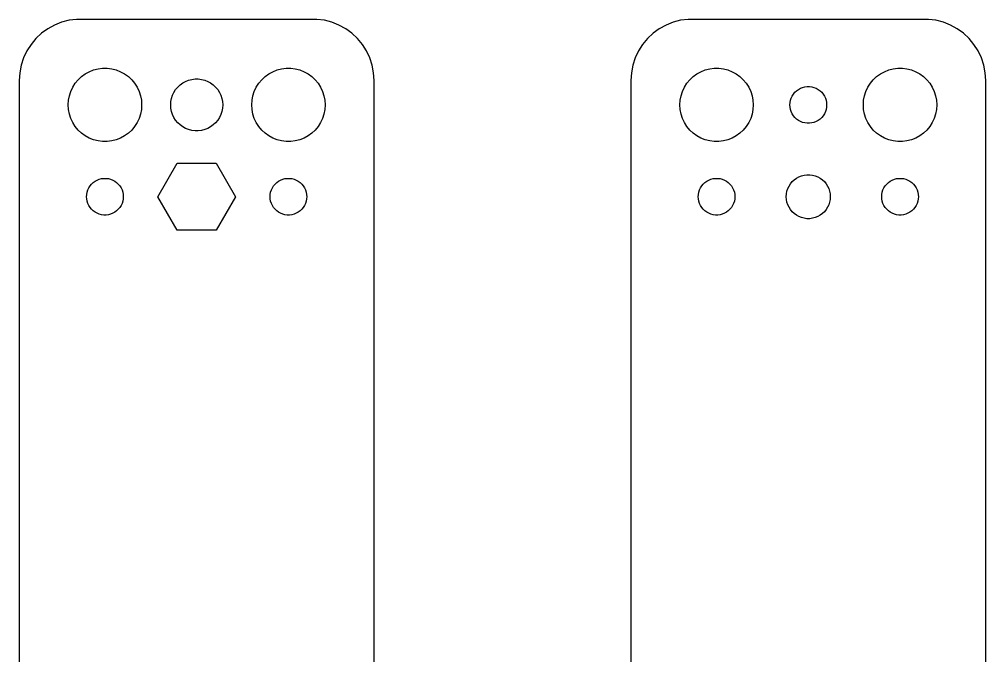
# Model space of a CAD drawing. Header units: metres. Extents: x -14 to 64, y 176 to 394.
# Drawn here: x -14.5 to 64.5, y 228 to 280 of the extents above; entities that cross this region are included whole.
import ezdxf

# ---------------------------------------------------------------- set-up
doc = ezdxf.new("R2010")
doc.units = ezdxf.units.M

msp = doc.modelspace()

# ---------------------------------------------------------------- linework, layer by layer
for p, q in [((-11.0451, 279.755), (-11.6289, 279.524)), ((-10.4369, 279.911), (-11.0451, 279.755)), ((-9.81395, 279.99), (-10.4369, 279.911)), ((9.81395, 279.99), (-9.81395, 279.99)), ((10.4369, 279.911), (9.81395, 279.99)), ((11.0451, 279.755), (10.4369, 279.911)), ((11.6289, 279.524), (11.0451, 279.755)), ((38.9549, 279.755), (38.3711, 279.524)), ((39.5631, 279.911), (38.9549, 279.755)), ((40.186, 279.99), (39.5631, 279.911)), ((59.8139, 279.99), (40.186, 279.99)), ((60.4369, 279.911), (59.8139, 279.99)), ((61.0451, 279.755), (60.4369, 279.911)), ((61.6289, 279.524), (61.0451, 279.755)), ((-12.1791, 279.222), (-12.6871, 278.853)), ((-11.6289, 279.524), (-12.1791, 279.222)), ((12.1791, 279.222), (11.6289, 279.524)), ((12.6871, 278.853), (12.1791, 279.222)), ((37.8209, 279.222), (37.3129, 278.853)), ((38.3711, 279.524), (37.8209, 279.222)), ((62.1791, 279.222), (61.6289, 279.524)), ((62.6871, 278.853), (62.1791, 279.222)), ((-13.1448, 278.423), (-13.5451, 277.939)), ((-12.6871, 278.853), (-13.1448, 278.423)), ((13.1448, 278.423), (12.6871, 278.853)), ((13.5451, 277.939), (13.1448, 278.423)), ((36.8551, 278.423), (36.4549, 277.939)), ((37.3129, 278.853), (36.8551, 278.423)), ((63.1448, 278.423), (62.6871, 278.853)), ((63.5451, 277.939), (63.1448, 278.423)), ((-13.8815, 277.409), (-14.1489, 276.841)), ((-13.5451, 277.939), (-13.8815, 277.409)), ((13.8815, 277.409), (13.5451, 277.939)), ((14.1489, 276.841), (13.8815, 277.409)), ((36.1185, 277.409), (35.8511, 276.841)), ((36.4549, 277.939), (36.1185, 277.409)), ((63.8815, 277.409), (63.5451, 277.939)), ((64.1489, 276.841), (63.8815, 277.409)), ((-14.1489, 276.841), (-14.3429, 276.243)), ((14.3429, 276.243), (14.1489, 276.841)), ((35.8511, 276.841), (35.6571, 276.243)), ((64.3429, 276.243), (64.1489, 276.841)), ((-14.3429, 276.243), (-14.4606, 275.627)), ((-9.10747, 275.533), (-8.77733, 275.714)), ((-8.77733, 275.714), (-8.42705, 275.853)), ((-8.42705, 275.853), (-8.06213, 275.947)), ((-8.06213, 275.947), (-7.68837, 275.994)), ((-7.68837, 275.994), (-7.31161, 275.994)), ((-7.31161, 275.994), (-6.93785, 275.947)), ((-6.93785, 275.947), (-6.57294, 275.853)), ((-6.57294, 275.853), (-6.22266, 275.714)), ((-6.22266, 275.714), (-5.89252, 275.533)), ((5.89252, 275.533), (6.22266, 275.714)), ((6.22266, 275.714), (6.57294, 275.853)), ((6.57294, 275.853), (6.93785, 275.947)), ((6.93785, 275.947), (7.31161, 275.994)), ((7.31161, 275.994), (7.68837, 275.994)), ((7.68837, 275.994), (8.06213, 275.947)), ((8.06213, 275.947), (8.42705, 275.853)), ((8.42705, 275.853), (8.77733, 275.714)), ((8.77733, 275.714), (9.10747, 275.533)), ((14.4606, 275.627), (14.3429, 276.243)), ((35.6571, 276.243), (35.5394, 275.627)), ((40.8925, 275.533), (41.2227, 275.714)), ((41.2227, 275.714), (41.5729, 275.853)), ((41.5729, 275.853), (41.9379, 275.947)), ((41.9379, 275.947), (42.3116, 275.994)), ((42.3116, 275.994), (42.6884, 275.994)), ((42.6884, 275.994), (43.0621, 275.947)), ((43.0621, 275.947), (43.427, 275.853)), ((43.427, 275.853), (43.7773, 275.714)), ((43.7773, 275.714), (44.1075, 275.533)), ((55.8925, 275.533), (56.2227, 275.714)), ((56.2227, 275.714), (56.5729, 275.853)), ((56.5729, 275.853), (56.9379, 275.947)), ((56.9379, 275.947), (57.3116, 275.994)), ((57.3116, 275.994), (57.6884, 275.994)), ((57.6884, 275.994), (58.0621, 275.947)), ((58.0621, 275.947), (58.427, 275.853)), ((58.427, 275.853), (58.7773, 275.714)), ((58.7773, 275.714), (59.1075, 275.533)), ((64.4606, 275.627), (64.3429, 276.243)), ((-14.4606, 275.627), (-14.5, 275)), ((-14.5, 275), (-14.5, 181)), ((-9.92705, 274.763), (-9.6869, 275.054)), ((-9.6869, 275.054), (-9.41226, 275.312)), ((-9.41226, 275.312), (-9.10747, 275.533)), ((-5.89252, 275.533), (-5.58772, 275.312)), ((-5.58772, 275.312), (-5.31308, 275.054)), ((-5.31308, 275.054), (-5.07294, 274.763)), ((-1.13863, 274.794), (-0.90477, 274.923)), ((-0.90477, 274.923), (-0.65665, 275.021)), ((-0.65665, 275.021), (-0.39818, 275.087)), ((-0.39818, 275.087), (-0.13342, 275.121)), ((-0.13342, 275.121), (0.13342, 275.121)), ((0.13342, 275.121), (0.39818, 275.087)), ((0.39818, 275.087), (0.65665, 275.021)), ((0.65665, 275.021), (0.90477, 274.923)), ((0.90477, 274.923), (1.13863, 274.794)), ((5.07294, 274.763), (5.31308, 275.054)), ((5.31308, 275.054), (5.58772, 275.312)), ((5.58772, 275.312), (5.89252, 275.533)), ((9.10747, 275.533), (9.41226, 275.312)), ((9.41226, 275.312), (9.6869, 275.054)), ((9.6869, 275.054), (9.92705, 274.763)), ((14.5, 275), (14.4606, 275.627)), ((14.5, 181), (14.5, 275)), ((35.5394, 275.627), (35.5, 275)), ((35.5, 275), (35.5, 181)), ((40.0729, 274.763), (40.3131, 275.054)), ((40.3131, 275.054), (40.5877, 275.312)), ((40.5877, 275.312), (40.8925, 275.533)), ((44.1075, 275.533), (44.4123, 275.312)), ((44.4123, 275.312), (44.6869, 275.054)), ((44.6869, 275.054), (44.927, 274.763)), ((55.0729, 274.763), (55.3131, 275.054)), ((55.3131, 275.054), (55.5877, 275.312)), ((55.5877, 275.312), (55.8925, 275.533)), ((59.1075, 275.533), (59.4123, 275.312)), ((59.4123, 275.312), (59.6869, 275.054)), ((59.6869, 275.054), (59.927, 274.763)), ((64.5, 275), (64.4606, 275.627)), ((64.5, 181), (64.5, 275)), ((-10.2893, 274.104), (-10.1289, 274.445)), ((-10.1289, 274.445), (-9.92705, 274.763)), ((-5.07294, 274.763), (-4.87108, 274.445)), ((-4.87108, 274.445), (-4.71066, 274.104)), ((-1.86214, 274.024), (-1.71915, 274.249)), ((-1.71915, 274.249), (-1.54906, 274.455)), ((-1.54906, 274.455), (-1.35452, 274.637)), ((-1.35452, 274.637), (-1.13863, 274.794)), ((1.13863, 274.794), (1.35452, 274.637)), ((1.35452, 274.637), (1.54906, 274.455)), ((1.54906, 274.455), (1.71915, 274.249)), ((1.71915, 274.249), (1.86214, 274.024)), ((4.71066, 274.104), (4.87108, 274.445)), ((4.87108, 274.445), (5.07294, 274.763)), ((9.92705, 274.763), (10.1289, 274.445)), ((10.1289, 274.445), (10.2893, 274.104)), ((39.7107, 274.104), (39.8711, 274.445)), ((39.8711, 274.445), (40.0729, 274.763)), ((44.927, 274.763), (45.1289, 274.445)), ((45.1289, 274.445), (45.2893, 274.104)), ((48.9065, 274.027), (49.0439, 274.156)), ((49.0439, 274.156), (49.1963, 274.266)), ((49.1963, 274.266), (49.3613, 274.357)), ((49.3613, 274.357), (49.5365, 274.427)), ((49.5365, 274.427), (49.7189, 274.473)), ((49.7189, 274.473), (49.9058, 274.497)), ((49.9058, 274.497), (50.0942, 274.497)), ((50.0942, 274.497), (50.2811, 274.473)), ((50.2811, 274.473), (50.4635, 274.427)), ((50.4635, 274.427), (50.6387, 274.357)), ((50.6387, 274.357), (50.8037, 274.266)), ((50.8037, 274.266), (50.9561, 274.156)), ((50.9561, 274.156), (51.0934, 274.027)), ((54.7107, 274.104), (54.8711, 274.445)), ((54.8711, 274.445), (55.0729, 274.763)), ((59.927, 274.763), (60.1289, 274.445)), ((60.1289, 274.445), (60.2893, 274.104)), ((-10.5, 273), (-10.4763, 273.376)), ((-10.4763, 273.376), (-10.4057, 273.746)), ((-10.4057, 273.746), (-10.2893, 274.104)), ((-4.71066, 274.104), (-4.59424, 273.746)), ((-4.59424, 273.746), (-4.52365, 273.376)), ((-4.52365, 273.376), (-4.5, 273)), ((-2.10823, 273.266), (-2.05823, 273.528)), ((-2.05823, 273.528), (-1.97577, 273.782)), ((-1.97577, 273.782), (-1.86214, 274.024)), ((1.86214, 274.024), (1.97577, 273.782)), ((1.97577, 273.782), (2.05823, 273.528)), ((2.05823, 273.528), (2.10823, 273.266)), ((4.5, 273), (4.52365, 273.376)), ((4.52365, 273.376), (4.59424, 273.746)), ((4.59424, 273.746), (4.71066, 274.104)), ((10.2893, 274.104), (10.4057, 273.746)), ((10.4057, 273.746), (10.4763, 273.376)), ((10.4763, 273.376), (10.5, 273)), ((39.5, 273), (39.5237, 273.376)), ((39.5237, 273.376), (39.5942, 273.746)), ((39.5942, 273.746), (39.7107, 274.104)), ((45.2893, 274.104), (45.4057, 273.746)), ((45.4057, 273.746), (45.4763, 273.376)), ((45.4763, 273.376), (45.5, 273)), ((48.5118, 273.188), (48.5471, 273.373)), ((48.5471, 273.373), (48.6053, 273.552)), ((48.6053, 273.552), (48.6855, 273.723)), ((48.6855, 273.723), (48.7865, 273.882)), ((48.7865, 273.882), (48.9065, 274.027)), ((51.0934, 274.027), (51.2135, 273.882)), ((51.2135, 273.882), (51.3145, 273.723)), ((51.3145, 273.723), (51.3947, 273.552)), ((51.3947, 273.552), (51.4529, 273.373)), ((51.4529, 273.373), (51.4882, 273.188)), ((54.5, 273), (54.5237, 273.376)), ((54.5237, 273.376), (54.5942, 273.746)), ((54.5942, 273.746), (54.7107, 274.104)), ((60.2893, 274.104), (60.4057, 273.746)), ((60.4057, 273.746), (60.4763, 273.376)), ((60.4763, 273.376), (60.5, 273)), ((-10.4763, 272.624), (-10.5, 273)), ((-10.4057, 272.254), (-10.4763, 272.624)), ((-4.52365, 272.624), (-4.59424, 272.254)), ((-4.5, 273), (-4.52365, 272.624)), ((-2.125, 273), (-2.10823, 273.266)), ((-2.10823, 272.734), (-2.125, 273)), ((-2.05823, 272.472), (-2.10823, 272.734)), ((2.10823, 272.734), (2.05823, 272.472)), ((2.10823, 273.266), (2.125, 273)), ((2.125, 273), (2.10823, 272.734)), ((4.52365, 272.624), (4.5, 273)), ((4.59424, 272.254), (4.52365, 272.624)), ((10.4763, 272.624), (10.4057, 272.254)), ((10.5, 273), (10.4763, 272.624)), ((39.5237, 272.624), (39.5, 273)), ((39.5942, 272.254), (39.5237, 272.624)), ((45.4763, 272.624), (45.4057, 272.254)), ((45.5, 273), (45.4763, 272.624)), ((48.5, 273), (48.5118, 273.188)), ((48.5118, 272.812), (48.5, 273)), ((48.5471, 272.627), (48.5118, 272.812)), ((48.6053, 272.448), (48.5471, 272.627)), ((51.4529, 272.627), (51.3947, 272.448)), ((51.4882, 272.812), (51.4529, 272.627)), ((51.4882, 273.188), (51.5, 273)), ((51.5, 273), (51.4882, 272.812)), ((54.5237, 272.624), (54.5, 273)), ((54.5942, 272.254), (54.5237, 272.624)), ((60.4763, 272.624), (60.4057, 272.254)), ((60.5, 273), (60.4763, 272.624)), ((-10.2893, 271.896), (-10.4057, 272.254)), ((-10.1289, 271.555), (-10.2893, 271.896)), ((-4.71066, 271.896), (-4.87108, 271.555)), ((-4.59424, 272.254), (-4.71066, 271.896)), ((-1.97577, 272.218), (-2.05823, 272.472)), ((-1.86214, 271.976), (-1.97577, 272.218)), ((-1.71915, 271.751), (-1.86214, 271.976)), ((1.86214, 271.976), (1.71915, 271.751)), ((1.97577, 272.218), (1.86214, 271.976)), ((2.05823, 272.472), (1.97577, 272.218)), ((4.71066, 271.896), (4.59424, 272.254)), ((4.87108, 271.555), (4.71066, 271.896)), ((10.2893, 271.896), (10.1289, 271.555)), ((10.4057, 272.254), (10.2893, 271.896)), ((39.7107, 271.896), (39.5942, 272.254)), ((39.8711, 271.555), (39.7107, 271.896)), ((45.2893, 271.896), (45.1289, 271.555)), ((45.4057, 272.254), (45.2893, 271.896)), ((48.6855, 272.277), (48.6053, 272.448)), ((48.7865, 272.118), (48.6855, 272.277)), ((48.9065, 271.973), (48.7865, 272.118)), ((49.0439, 271.844), (48.9065, 271.973)), ((49.1963, 271.734), (49.0439, 271.844)), ((50.9561, 271.844), (50.8037, 271.734)), ((51.0934, 271.973), (50.9561, 271.844)), ((51.2135, 272.118), (51.0934, 271.973)), ((51.3145, 272.277), (51.2135, 272.118)), ((51.3947, 272.448), (51.3145, 272.277)), ((54.7107, 271.896), (54.5942, 272.254)), ((54.8711, 271.555), (54.7107, 271.896)), ((60.2893, 271.896), (60.1289, 271.555)), ((60.4057, 272.254), (60.2893, 271.896)), ((-9.92705, 271.237), (-10.1289, 271.555)), ((-9.6869, 270.946), (-9.92705, 271.237)), ((-5.07294, 271.237), (-5.31308, 270.946)), ((-4.87108, 271.555), (-5.07294, 271.237)), ((-1.54906, 271.545), (-1.71915, 271.751)), ((-1.35452, 271.363), (-1.54906, 271.545)), ((-1.13863, 271.206), (-1.35452, 271.363)), ((-0.90477, 271.077), (-1.13863, 271.206)), ((-0.65665, 270.979), (-0.90477, 271.077)), ((-0.39818, 270.913), (-0.65665, 270.979)), ((0.65665, 270.979), (0.39818, 270.913)), ((0.90477, 271.077), (0.65665, 270.979)), ((1.13863, 271.206), (0.90477, 271.077)), ((1.35452, 271.363), (1.13863, 271.206)), ((1.54906, 271.545), (1.35452, 271.363)), ((1.71915, 271.751), (1.54906, 271.545)), ((5.07294, 271.237), (4.87108, 271.555)), ((5.31308, 270.946), (5.07294, 271.237)), ((9.92705, 271.237), (9.6869, 270.946)), ((10.1289, 271.555), (9.92705, 271.237)), ((40.0729, 271.237), (39.8711, 271.555)), ((40.3131, 270.946), (40.0729, 271.237)), ((44.927, 271.237), (44.6869, 270.946)), ((45.1289, 271.555), (44.927, 271.237)), ((49.3613, 271.643), (49.1963, 271.734)), ((49.5365, 271.573), (49.3613, 271.643)), ((49.7189, 271.527), (49.5365, 271.573)), ((49.9058, 271.503), (49.7189, 271.527)), ((50.0942, 271.503), (49.9058, 271.503)), ((50.2811, 271.527), (50.0942, 271.503)), ((50.4635, 271.573), (50.2811, 271.527)), ((50.6387, 271.643), (50.4635, 271.573)), ((50.8037, 271.734), (50.6387, 271.643)), ((55.0729, 271.237), (54.8711, 271.555)), ((55.3131, 270.946), (55.0729, 271.237)), ((59.927, 271.237), (59.6869, 270.946)), ((60.1289, 271.555), (59.927, 271.237)), ((-9.41226, 270.688), (-9.6869, 270.946)), ((-9.10747, 270.467), (-9.41226, 270.688)), ((-8.77733, 270.286), (-9.10747, 270.467)), ((-8.42705, 270.147), (-8.77733, 270.286)), ((-6.22266, 270.286), (-6.57294, 270.147)), ((-5.89252, 270.467), (-6.22266, 270.286)), ((-5.58772, 270.688), (-5.89252, 270.467)), ((-5.31308, 270.946), (-5.58772, 270.688)), ((-0.13342, 270.879), (-0.39818, 270.913)), ((0.13342, 270.879), (-0.13342, 270.879)), ((0.39818, 270.913), (0.13342, 270.879)), ((5.58772, 270.688), (5.31308, 270.946)), ((5.89252, 270.467), (5.58772, 270.688)), ((6.22266, 270.286), (5.89252, 270.467)), ((6.57294, 270.147), (6.22266, 270.286)), ((8.77733, 270.286), (8.42705, 270.147)), ((9.10747, 270.467), (8.77733, 270.286)), ((9.41226, 270.688), (9.10747, 270.467)), ((9.6869, 270.946), (9.41226, 270.688)), ((40.5877, 270.688), (40.3131, 270.946)), ((40.8925, 270.467), (40.5877, 270.688)), ((41.2227, 270.286), (40.8925, 270.467)), ((41.5729, 270.147), (41.2227, 270.286)), ((43.7773, 270.286), (43.427, 270.147)), ((44.1075, 270.467), (43.7773, 270.286)), ((44.4123, 270.688), (44.1075, 270.467)), ((44.6869, 270.946), (44.4123, 270.688)), ((55.5877, 270.688), (55.3131, 270.946)), ((55.8925, 270.467), (55.5877, 270.688)), ((56.2227, 270.286), (55.8925, 270.467)), ((56.5729, 270.147), (56.2227, 270.286)), ((58.7773, 270.286), (58.427, 270.147)), ((59.1075, 270.467), (58.7773, 270.286)), ((59.4123, 270.688), (59.1075, 270.467)), ((59.6869, 270.946), (59.4123, 270.688)), ((-8.06213, 270.053), (-8.42705, 270.147)), ((-7.68837, 270.006), (-8.06213, 270.053)), ((-7.31161, 270.006), (-7.68837, 270.006)), ((-6.93785, 270.053), (-7.31161, 270.006)), ((-6.57294, 270.147), (-6.93785, 270.053)), ((6.93785, 270.053), (6.57294, 270.147)), ((7.31161, 270.006), (6.93785, 270.053)), ((7.68837, 270.006), (7.31161, 270.006)), ((8.06213, 270.053), (7.68837, 270.006)), ((8.42705, 270.147), (8.06213, 270.053)), ((41.9379, 270.053), (41.5729, 270.147)), ((42.3116, 270.006), (41.9379, 270.053)), ((42.6884, 270.006), (42.3116, 270.006)), ((43.0621, 270.053), (42.6884, 270.006)), ((43.427, 270.147), (43.0621, 270.053)), ((56.9379, 270.053), (56.5729, 270.147)), ((57.3116, 270.006), (56.9379, 270.053)), ((57.6884, 270.006), (57.3116, 270.006)), ((58.0621, 270.053), (57.6884, 270.006)), ((58.427, 270.147), (58.0621, 270.053)), ((-3.17349, 265.5), (-1.58675, 268.248)), ((-1.58675, 268.248), (1.58675, 268.248)), ((1.58675, 268.248), (3.17349, 265.5)), ((49.0355, 267.02), (49.2336, 267.129)), ((49.2336, 267.129), (49.4438, 267.212)), ((49.4438, 267.212), (49.6627, 267.268)), ((49.6627, 267.268), (49.887, 267.296)), ((49.887, 267.296), (50.113, 267.296)), ((50.113, 267.296), (50.3373, 267.268)), ((50.3373, 267.268), (50.5562, 267.212)), ((50.5562, 267.212), (50.7664, 267.129)), ((50.7664, 267.129), (50.9645, 267.02)), ((-8.81445, 266.223), (-8.71352, 266.382)), ((-8.71352, 266.382), (-8.59344, 266.527)), ((-8.59344, 266.527), (-8.45613, 266.656)), ((-8.45613, 266.656), (-8.30373, 266.766)), ((-8.30373, 266.766), (-8.13866, 266.857)), ((-8.13866, 266.857), (-7.96352, 266.927)), ((-7.96352, 266.927), (-7.78107, 266.973)), ((-7.78107, 266.973), (-7.59418, 266.997)), ((-7.59418, 266.997), (-7.40581, 266.997)), ((-7.40581, 266.997), (-7.21892, 266.973)), ((-7.21892, 266.973), (-7.03647, 266.927)), ((-7.03647, 266.927), (-6.86133, 266.857)), ((-6.86133, 266.857), (-6.69626, 266.766)), ((-6.69626, 266.766), (-6.54385, 266.656)), ((-6.54385, 266.656), (-6.40654, 266.527)), ((-6.40654, 266.527), (-6.28647, 266.382)), ((-6.28647, 266.382), (-6.18553, 266.223)), ((6.18553, 266.223), (6.28647, 266.382)), ((6.28647, 266.382), (6.40654, 266.527)), ((6.40654, 266.527), (6.54385, 266.656)), ((6.54385, 266.656), (6.69626, 266.766)), ((6.69626, 266.766), (6.86133, 266.857)), ((6.86133, 266.857), (7.03647, 266.927)), ((7.03647, 266.927), (7.21892, 266.973)), ((7.21892, 266.973), (7.40581, 266.997)), ((7.40581, 266.997), (7.59418, 266.997)), ((7.59418, 266.997), (7.78107, 266.973)), ((7.78107, 266.973), (7.96352, 266.927)), ((7.96352, 266.927), (8.13866, 266.857)), ((8.13866, 266.857), (8.30373, 266.766)), ((8.30373, 266.766), (8.45613, 266.656)), ((8.45613, 266.656), (8.59344, 266.527)), ((8.59344, 266.527), (8.71352, 266.382)), ((8.71352, 266.382), (8.81445, 266.223)), ((41.1855, 266.223), (41.2865, 266.382)), ((41.2865, 266.382), (41.4065, 266.527)), ((41.4065, 266.527), (41.5439, 266.656)), ((41.5439, 266.656), (41.6963, 266.766)), ((41.6963, 266.766), (41.8613, 266.857)), ((41.8613, 266.857), (42.0365, 266.927)), ((42.0365, 266.927), (42.2189, 266.973)), ((42.2189, 266.973), (42.4058, 266.997)), ((42.4058, 266.997), (42.5942, 266.997)), ((42.5942, 266.997), (42.7811, 266.973)), ((42.7811, 266.973), (42.9635, 266.927)), ((42.9635, 266.927), (43.1387, 266.857)), ((43.1387, 266.857), (43.3037, 266.766)), ((43.3037, 266.766), (43.4561, 266.656)), ((43.4561, 266.656), (43.5934, 266.527)), ((43.5934, 266.527), (43.7135, 266.382)), ((43.7135, 266.382), (43.8145, 266.223)), ((48.3264, 266.163), (48.4226, 266.367)), ((48.4226, 266.367), (48.5438, 266.558)), ((48.5438, 266.558), (48.6879, 266.732)), ((48.6879, 266.732), (48.8526, 266.887)), ((48.8526, 266.887), (49.0355, 267.02)), ((50.9645, 267.02), (51.1474, 266.887)), ((51.1474, 266.887), (51.3121, 266.732)), ((51.3121, 266.732), (51.4562, 266.558)), ((51.4562, 266.558), (51.5773, 266.367)), ((51.5773, 266.367), (51.6736, 266.163)), ((56.1855, 266.223), (56.2865, 266.382)), ((56.2865, 266.382), (56.4065, 266.527)), ((56.4065, 266.527), (56.5439, 266.656)), ((56.5439, 266.656), (56.6963, 266.766)), ((56.6963, 266.766), (56.8613, 266.857)), ((56.8613, 266.857), (57.0365, 266.927)), ((57.0365, 266.927), (57.2189, 266.973)), ((57.2189, 266.973), (57.4058, 266.997)), ((57.4058, 266.997), (57.5942, 266.997)), ((57.5942, 266.997), (57.7811, 266.973)), ((57.7811, 266.973), (57.9635, 266.927)), ((57.9635, 266.927), (58.1387, 266.857)), ((58.1387, 266.857), (58.3037, 266.766)), ((58.3037, 266.766), (58.4561, 266.656)), ((58.4561, 266.656), (58.5934, 266.527)), ((58.5934, 266.527), (58.7135, 266.382)), ((58.7135, 266.382), (58.8145, 266.223)), ((-9, 265.5), (-8.98816, 265.688)), ((-8.98816, 265.312), (-9, 265.5)), ((-8.98816, 265.688), (-8.95287, 265.873)), ((-8.95287, 265.873), (-8.89465, 266.052)), ((-8.89465, 266.052), (-8.81445, 266.223)), ((-6.18553, 266.223), (-6.10533, 266.052)), ((-6.10533, 266.052), (-6.04712, 265.873)), ((-6.04712, 265.873), (-6.01183, 265.688)), ((-6.01183, 265.688), (-6, 265.5)), ((-6, 265.5), (-6.01183, 265.312)), ((-1.58675, 262.752), (-3.17349, 265.5)), ((3.17349, 265.5), (1.58675, 262.752)), ((6, 265.5), (6.01183, 265.688)), ((6.01183, 265.312), (6, 265.5)), ((6.01183, 265.688), (6.04712, 265.873)), ((6.04712, 265.873), (6.10533, 266.052)), ((6.10533, 266.052), (6.18553, 266.223)), ((8.81445, 266.223), (8.89465, 266.052)), ((8.89465, 266.052), (8.95287, 265.873)), ((8.95287, 265.873), (8.98816, 265.688)), ((8.98816, 265.688), (9, 265.5)), ((9, 265.5), (8.98816, 265.312)), ((41, 265.5), (41.0118, 265.688)), ((41.0118, 265.312), (41, 265.5)), ((41.0118, 265.688), (41.0471, 265.873)), ((41.0471, 265.873), (41.1053, 266.052)), ((41.1053, 266.052), (41.1855, 266.223)), ((43.8145, 266.223), (43.8947, 266.052)), ((43.8947, 266.052), (43.9529, 265.873)), ((43.9529, 265.873), (43.9882, 265.688)), ((43.9882, 265.688), (44, 265.5)), ((44, 265.5), (43.9882, 265.312)), ((48.2, 265.5), (48.2142, 265.726)), ((48.2142, 265.274), (48.2, 265.5)), ((48.2142, 265.726), (48.2565, 265.948)), ((48.2565, 265.948), (48.3264, 266.163)), ((51.6736, 266.163), (51.7434, 265.948)), ((51.7434, 265.948), (51.7858, 265.726)), ((51.7858, 265.726), (51.8, 265.5)), ((51.8, 265.5), (51.7858, 265.274)), ((56, 265.5), (56.0118, 265.688)), ((56.0118, 265.312), (56, 265.5)), ((56.0118, 265.688), (56.0471, 265.873)), ((56.0471, 265.873), (56.1053, 266.052)), ((56.1053, 266.052), (56.1855, 266.223)), ((58.8145, 266.223), (58.8947, 266.052)), ((58.8947, 266.052), (58.9529, 265.873)), ((58.9529, 265.873), (58.9882, 265.688)), ((58.9882, 265.688), (59, 265.5)), ((59, 265.5), (58.9882, 265.312)), ((-8.95287, 265.127), (-8.98816, 265.312)), ((-8.89465, 264.948), (-8.95287, 265.127)), ((-8.81445, 264.777), (-8.89465, 264.948)), ((-8.71352, 264.618), (-8.81445, 264.777)), ((-6.18553, 264.777), (-6.28647, 264.618)), ((-6.10533, 264.948), (-6.18553, 264.777)), ((-6.04712, 265.127), (-6.10533, 264.948)), ((-6.01183, 265.312), (-6.04712, 265.127)), ((6.04712, 265.127), (6.01183, 265.312)), ((6.10533, 264.948), (6.04712, 265.127)), ((6.18553, 264.777), (6.10533, 264.948)), ((6.28647, 264.618), (6.18553, 264.777)), ((8.81445, 264.777), (8.71352, 264.618)), ((8.89465, 264.948), (8.81445, 264.777)), ((8.95287, 265.127), (8.89465, 264.948)), ((8.98816, 265.312), (8.95287, 265.127)), ((41.0471, 265.127), (41.0118, 265.312)), ((41.1053, 264.948), (41.0471, 265.127)), ((41.1855, 264.777), (41.1053, 264.948)), ((41.2865, 264.618), (41.1855, 264.777)), ((43.8145, 264.777), (43.7135, 264.618)), ((43.8947, 264.948), (43.8145, 264.777)), ((43.9529, 265.127), (43.8947, 264.948)), ((43.9882, 265.312), (43.9529, 265.127)), ((48.2565, 265.052), (48.2142, 265.274)), ((48.3264, 264.837), (48.2565, 265.052)), ((48.4226, 264.633), (48.3264, 264.837)), ((51.6736, 264.837), (51.5773, 264.633)), ((51.7434, 265.052), (51.6736, 264.837)), ((51.7858, 265.274), (51.7434, 265.052)), ((56.0471, 265.127), (56.0118, 265.312)), ((56.1053, 264.948), (56.0471, 265.127)), ((56.1855, 264.777), (56.1053, 264.948)), ((56.2865, 264.618), (56.1855, 264.777)), ((58.8145, 264.777), (58.7135, 264.618)), ((58.8947, 264.948), (58.8145, 264.777)), ((58.9529, 265.127), (58.8947, 264.948)), ((58.9882, 265.312), (58.9529, 265.127)), ((-8.59344, 264.473), (-8.71352, 264.618)), ((-8.45613, 264.344), (-8.59344, 264.473)), ((-8.30373, 264.234), (-8.45613, 264.344)), ((-8.13866, 264.143), (-8.30373, 264.234)), ((-7.96352, 264.073), (-8.13866, 264.143)), ((-7.78107, 264.027), (-7.96352, 264.073)), ((-7.59418, 264.003), (-7.78107, 264.027)), ((-7.40581, 264.003), (-7.59418, 264.003)), ((-7.21892, 264.027), (-7.40581, 264.003)), ((-7.03647, 264.073), (-7.21892, 264.027)), ((-6.86133, 264.143), (-7.03647, 264.073)), ((-6.69626, 264.234), (-6.86133, 264.143)), ((-6.54385, 264.344), (-6.69626, 264.234)), ((-6.40654, 264.473), (-6.54385, 264.344)), ((-6.28647, 264.618), (-6.40654, 264.473)), ((6.40654, 264.473), (6.28647, 264.618)), ((6.54385, 264.344), (6.40654, 264.473)), ((6.69626, 264.234), (6.54385, 264.344)), ((6.86133, 264.143), (6.69626, 264.234)), ((7.03647, 264.073), (6.86133, 264.143)), ((7.21892, 264.027), (7.03647, 264.073)), ((7.40581, 264.003), (7.21892, 264.027)), ((7.59418, 264.003), (7.40581, 264.003)), ((7.78107, 264.027), (7.59418, 264.003)), ((7.96352, 264.073), (7.78107, 264.027)), ((8.13866, 264.143), (7.96352, 264.073)), ((8.30373, 264.234), (8.13866, 264.143)), ((8.45613, 264.344), (8.30373, 264.234)), ((8.59344, 264.473), (8.45613, 264.344)), ((8.71352, 264.618), (8.59344, 264.473)), ((41.4065, 264.473), (41.2865, 264.618)), ((41.5439, 264.344), (41.4065, 264.473)), ((41.6963, 264.234), (41.5439, 264.344)), ((41.8613, 264.143), (41.6963, 264.234)), ((42.0365, 264.073), (41.8613, 264.143)), ((42.2189, 264.027), (42.0365, 264.073)), ((42.4058, 264.003), (42.2189, 264.027)), ((42.5942, 264.003), (42.4058, 264.003)), ((42.7811, 264.027), (42.5942, 264.003)), ((42.9635, 264.073), (42.7811, 264.027)), ((43.1387, 264.143), (42.9635, 264.073)), ((43.3037, 264.234), (43.1387, 264.143)), ((43.4561, 264.344), (43.3037, 264.234)), ((43.5934, 264.473), (43.4561, 264.344)), ((43.7135, 264.618), (43.5934, 264.473)), ((48.5438, 264.442), (48.4226, 264.633)), ((48.6879, 264.268), (48.5438, 264.442)), ((48.8526, 264.113), (48.6879, 264.268)), ((49.0355, 263.98), (48.8526, 264.113)), ((49.2336, 263.871), (49.0355, 263.98)), ((49.4438, 263.788), (49.2336, 263.871)), ((50.7664, 263.871), (50.5562, 263.788)), ((50.9645, 263.98), (50.7664, 263.871)), ((51.1474, 264.113), (50.9645, 263.98)), ((51.3121, 264.268), (51.1474, 264.113)), ((51.4562, 264.442), (51.3121, 264.268)), ((51.5773, 264.633), (51.4562, 264.442)), ((56.4065, 264.473), (56.2865, 264.618)), ((56.5439, 264.344), (56.4065, 264.473)), ((56.6963, 264.234), (56.5439, 264.344)), ((56.8613, 264.143), (56.6963, 264.234)), ((57.0365, 264.073), (56.8613, 264.143)), ((57.2189, 264.027), (57.0365, 264.073)), ((57.4058, 264.003), (57.2189, 264.027)), ((57.5942, 264.003), (57.4058, 264.003)), ((57.7811, 264.027), (57.5942, 264.003)), ((57.9635, 264.073), (57.7811, 264.027)), ((58.1387, 264.143), (57.9635, 264.073)), ((58.3037, 264.234), (58.1387, 264.143)), ((58.4561, 264.344), (58.3037, 264.234)), ((58.5934, 264.473), (58.4561, 264.344)), ((58.7135, 264.618), (58.5934, 264.473)), ((49.6627, 263.732), (49.4438, 263.788)), ((49.887, 263.704), (49.6627, 263.732)), ((50.113, 263.704), (49.887, 263.704)), ((50.3373, 263.732), (50.113, 263.704)), ((50.5562, 263.788), (50.3373, 263.732)), ((1.58675, 262.752), (-1.58675, 262.752))]:
    msp.add_line(p, q)

doc.saveas('drawing.dxf')
